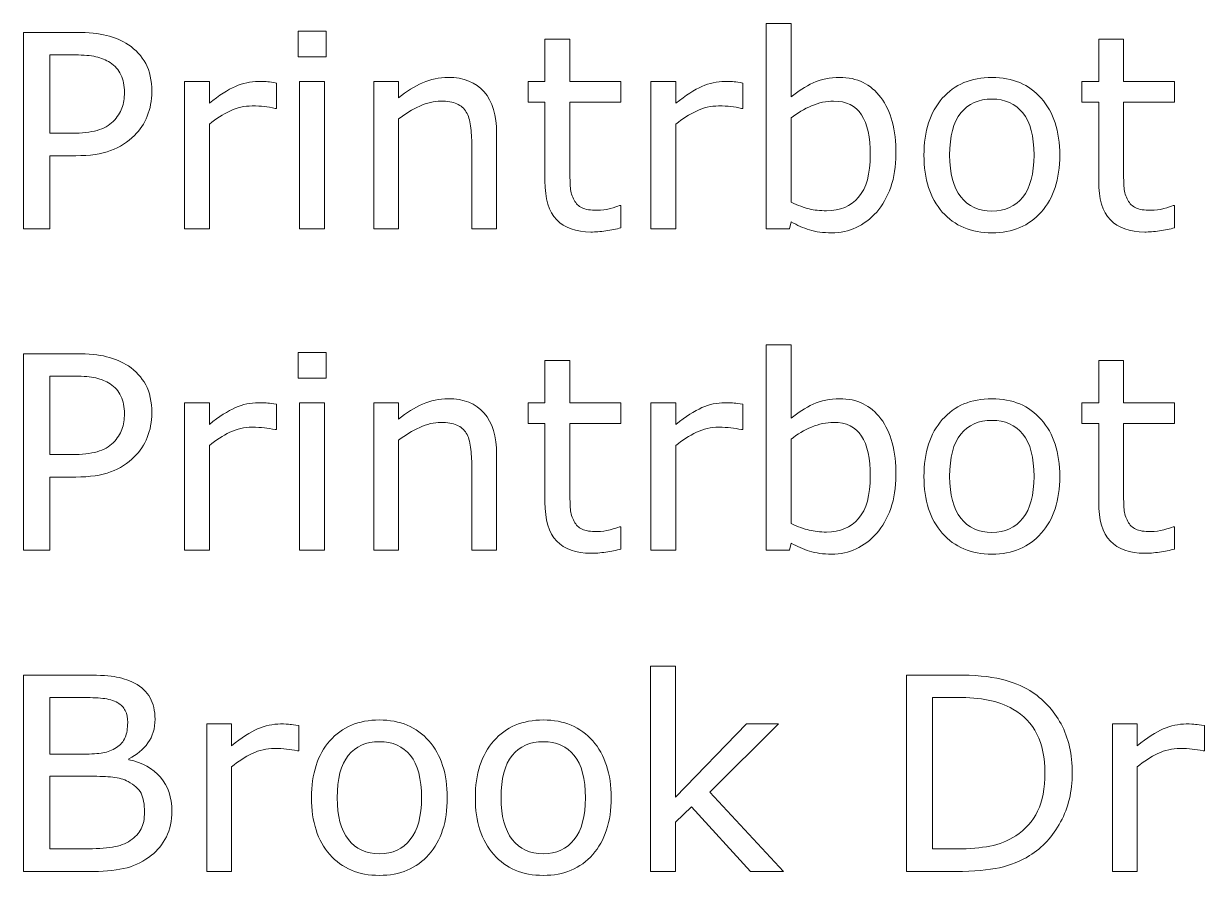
# Model space of a CAD drawing. Header units: inches. Extents: x -10 to 269, y 89 to 239.
# Drawn here: x -9.98 to 22.42, y 215.16 to 238.54 of the extents above; entities that cross this region are included whole.
import ezdxf

# ---------------------------------------------------------------- set-up
doc = ezdxf.new("R2010")
doc.units = ezdxf.units.IN
doc.header["$MEASUREMENT"] = 0
doc.layers.add('LAYER_1_0', color=7, linetype='Continuous')

# ---------------------------------------------------------------- blocks, each defined once
blk = doc.blocks.new('block 65')
at = {"layer": 'LAYER_1_0', "color": 7, "lineweight": 5}
for points in [[(-1.68, 237.629), (-2.452, 237.629), (-2.452, 238.334), (-1.68, 238.334), (-1.68, 237.629)], [(-1.724, 232.911), (-2.408, 232.911), (-2.408, 236.956), (-1.724, 236.956), (-1.724, 232.911)], [(-1.68, 228.809), (-2.452, 228.809), (-2.452, 229.515), (-1.68, 229.515), (-1.68, 228.809)], [(-1.724, 224.091), (-2.408, 224.091), (-2.408, 228.137), (-1.724, 228.137), (-1.724, 224.091)], [(10.867, 215.271), (9.965, 215.271), (8.34, 217.04), (7.901, 216.623), (7.901, 215.271), (7.218, 215.271), (7.218, 220.905), (7.901, 220.905), (7.901, 217.307), (9.858, 219.318), (10.735, 219.318), (8.849, 217.449), (10.867, 215.271)]]:
    blk.add_lwpolyline(points, dxfattribs=at)
for points, knots in [([(13.954, 234.964), (13.954, 234.627), (13.907, 234.322), (13.812, 234.052), (13.716, 233.782), (13.588, 233.555), (13.426, 233.372), (13.255, 233.182), (13.067, 233.038), (12.862, 232.943), (12.656, 232.848), (12.431, 232.8), (12.185, 232.8), (11.956, 232.8), (11.755, 232.827), (11.584, 232.882), (11.413, 232.936), (11.244, 233.009), (11.077, 233.101), (11.077, 233.101), (11.034, 232.911), (11.034, 232.911), (11.034, 232.911), (10.394, 232.911), (10.394, 232.911), (10.394, 232.911), (10.394, 238.544), (10.394, 238.544), (10.394, 238.544), (11.077, 238.544), (11.077, 238.544), (11.077, 238.544), (11.077, 236.531), (11.077, 236.531), (11.268, 236.688), (11.47, 236.816), (11.685, 236.916), (11.9, 237.017), (12.142, 237.067), (12.409, 237.067), (12.887, 237.067), (13.264, 236.883), (13.54, 236.516), (13.817, 236.15), (13.954, 235.632), (13.954, 234.964)], [0, 0, 0, 0, 1, 1, 1, 2, 2, 2, 3, 3, 3, 4, 4, 4, 5, 5, 5, 6, 6, 6, 7, 7, 7, 8, 8, 8, 9, 9, 9, 10, 10, 10, 11, 11, 11, 12, 12, 12, 13, 13, 13, 14, 14, 14, 15, 15, 15, 15]), ([(-6.465, 236.671), (-6.465, 236.432), (-6.507, 236.21), (-6.589, 236.006), (-6.673, 235.802), (-6.789, 235.625), (-6.938, 235.475), (-7.123, 235.289), (-7.342, 235.149), (-7.595, 235.056), (-7.847, 234.963), (-8.166, 234.917), (-8.551, 234.917), (-8.551, 234.917), (-9.266, 234.917), (-9.266, 234.917), (-9.266, 234.917), (-9.266, 232.911), (-9.266, 232.911), (-9.266, 232.911), (-9.982, 232.911), (-9.982, 232.911), (-9.982, 232.911), (-9.982, 238.301), (-9.982, 238.301), (-9.982, 238.301), (-8.524, 238.301), (-8.524, 238.301), (-8.201, 238.301), (-7.928, 238.274), (-7.704, 238.22), (-7.48, 238.165), (-7.281, 238.08), (-7.108, 237.964), (-6.903, 237.827), (-6.745, 237.655), (-6.633, 237.45), (-6.521, 237.244), (-6.465, 236.985), (-6.465, 236.671)], [0, 0, 0, 0, 1, 1, 1, 2, 2, 2, 3, 3, 3, 4, 4, 4, 5, 5, 5, 6, 6, 6, 7, 7, 7, 8, 8, 8, 9, 9, 9, 10, 10, 10, 11, 11, 11, 12, 12, 12, 13, 13, 13, 13]), ([(6.408, 232.938), (6.28, 232.904), (6.14, 232.876), (5.99, 232.855), (5.839, 232.833), (5.705, 232.822), (5.586, 232.822), (5.174, 232.822), (4.861, 232.934), (4.646, 233.156), (4.431, 233.379), (4.324, 233.736), (4.324, 234.227), (4.324, 234.227), (4.324, 236.383), (4.324, 236.383), (4.324, 236.383), (3.861, 236.383), (3.861, 236.383), (3.861, 236.383), (3.861, 236.956), (3.861, 236.956), (3.861, 236.956), (4.324, 236.956), (4.324, 236.956), (4.324, 236.956), (4.324, 238.114), (4.324, 238.114), (4.324, 238.114), (5.007, 238.114), (5.007, 238.114), (5.007, 238.114), (5.007, 236.956), (5.007, 236.956), (5.007, 236.956), (6.408, 236.956), (6.408, 236.956), (6.408, 236.956), (6.408, 236.383), (6.408, 236.383), (6.408, 236.383), (5.007, 236.383), (5.007, 236.383), (5.007, 236.383), (5.007, 234.533), (5.007, 234.533), (5.007, 234.32), (5.012, 234.153), (5.022, 234.034), (5.032, 233.914), (5.065, 233.802), (5.123, 233.698), (5.176, 233.601), (5.249, 233.53), (5.341, 233.485), (5.434, 233.44), (5.575, 233.418), (5.765, 233.418), (5.876, 233.418), (5.991, 233.434), (6.112, 233.467), (6.232, 233.5), (6.319, 233.528), (6.372, 233.55), (6.372, 233.55), (6.408, 233.55), (6.408, 233.55), (6.408, 233.55), (6.408, 232.938), (6.408, 232.938)], [0, 0, 0, 0, 1, 1, 1, 2, 2, 2, 3, 3, 3, 4, 4, 4, 5, 5, 5, 6, 6, 6, 7, 7, 7, 8, 8, 8, 9, 9, 9, 10, 10, 10, 11, 11, 11, 12, 12, 12, 13, 13, 13, 14, 14, 14, 15, 15, 15, 16, 16, 16, 17, 17, 17, 18, 18, 18, 19, 19, 19, 20, 20, 20, 21, 21, 21, 22, 22, 22, 23, 23, 23, 23]), ([(21.6, 232.938), (21.473, 232.904), (21.333, 232.876), (21.183, 232.855), (21.032, 232.833), (20.898, 232.822), (20.779, 232.822), (20.367, 232.822), (20.054, 232.934), (19.839, 233.156), (19.624, 233.379), (19.517, 233.736), (19.517, 234.227), (19.517, 234.227), (19.517, 236.383), (19.517, 236.383), (19.517, 236.383), (19.054, 236.383), (19.054, 236.383), (19.054, 236.383), (19.054, 236.956), (19.054, 236.956), (19.054, 236.956), (19.517, 236.956), (19.517, 236.956), (19.517, 236.956), (19.517, 238.114), (19.517, 238.114), (19.517, 238.114), (20.2, 238.114), (20.2, 238.114), (20.2, 238.114), (20.2, 236.956), (20.2, 236.956), (20.2, 236.956), (21.6, 236.956), (21.6, 236.956), (21.6, 236.956), (21.6, 236.383), (21.6, 236.383), (21.6, 236.383), (20.2, 236.383), (20.2, 236.383), (20.2, 236.383), (20.2, 234.533), (20.2, 234.533), (20.2, 234.32), (20.205, 234.153), (20.215, 234.034), (20.224, 233.914), (20.258, 233.802), (20.316, 233.698), (20.368, 233.601), (20.441, 233.53), (20.534, 233.485), (20.627, 233.44), (20.768, 233.418), (20.958, 233.418), (21.068, 233.418), (21.184, 233.434), (21.305, 233.467), (21.425, 233.5), (21.512, 233.528), (21.565, 233.55), (21.565, 233.55), (21.6, 233.55), (21.6, 233.55), (21.6, 233.55), (21.6, 232.938), (21.6, 232.938)], [0, 0, 0, 0, 1, 1, 1, 2, 2, 2, 3, 3, 3, 4, 4, 4, 5, 5, 5, 6, 6, 6, 7, 7, 7, 8, 8, 8, 9, 9, 9, 10, 10, 10, 11, 11, 11, 12, 12, 12, 13, 13, 13, 14, 14, 14, 15, 15, 15, 16, 16, 16, 17, 17, 17, 18, 18, 18, 19, 19, 19, 20, 20, 20, 21, 21, 21, 22, 22, 22, 23, 23, 23, 23]), ([(-7.215, 236.654), (-7.215, 236.84), (-7.247, 237.001), (-7.312, 237.138), (-7.377, 237.276), (-7.475, 237.387), (-7.607, 237.474), (-7.722, 237.549), (-7.854, 237.603), (-8.001, 237.635), (-8.149, 237.668), (-8.335, 237.684), (-8.56, 237.684), (-8.56, 237.684), (-9.266, 237.684), (-9.266, 237.684), (-9.266, 237.684), (-9.266, 235.534), (-9.266, 235.534), (-9.266, 235.534), (-8.665, 235.534), (-8.665, 235.534), (-8.377, 235.534), (-8.143, 235.56), (-7.963, 235.612), (-7.784, 235.663), (-7.637, 235.746), (-7.524, 235.86), (-7.411, 235.975), (-7.332, 236.097), (-7.285, 236.224), (-7.238, 236.352), (-7.215, 236.495), (-7.215, 236.654)], [0, 0, 0, 0, 1, 1, 1, 2, 2, 2, 3, 3, 3, 4, 4, 4, 5, 5, 5, 6, 6, 6, 7, 7, 7, 8, 8, 8, 9, 9, 9, 10, 10, 10, 11, 11, 11, 11]), ([(-3.045, 236.218), (-3.045, 236.218), (-3.081, 236.218), (-3.081, 236.218), (-3.182, 236.241), (-3.281, 236.258), (-3.376, 236.268), (-3.472, 236.279), (-3.584, 236.284), (-3.714, 236.284), (-3.924, 236.284), (-4.126, 236.237), (-4.322, 236.144), (-4.517, 236.051), (-4.705, 235.931), (-4.886, 235.784), (-4.886, 235.784), (-4.886, 232.911), (-4.886, 232.911), (-4.886, 232.911), (-5.57, 232.911), (-5.57, 232.911), (-5.57, 232.911), (-5.57, 236.956), (-5.57, 236.956), (-5.57, 236.956), (-4.886, 236.956), (-4.886, 236.956), (-4.886, 236.956), (-4.886, 236.359), (-4.886, 236.359), (-4.616, 236.576), (-4.378, 236.73), (-4.172, 236.82), (-3.966, 236.911), (-3.755, 236.956), (-3.541, 236.956), (-3.423, 236.956), (-3.337, 236.953), (-3.284, 236.947), (-3.23, 236.941), (-3.151, 236.93), (-3.045, 236.913), (-3.045, 236.913), (-3.045, 236.218), (-3.045, 236.218)], [0, 0, 0, 0, 1, 1, 1, 2, 2, 2, 3, 3, 3, 4, 4, 4, 5, 5, 5, 6, 6, 6, 7, 7, 7, 8, 8, 8, 9, 9, 9, 10, 10, 10, 11, 11, 11, 12, 12, 12, 13, 13, 13, 14, 14, 14, 15, 15, 15, 15]), ([(2.998, 232.911), (2.998, 232.911), (2.315, 232.911), (2.315, 232.911), (2.315, 232.911), (2.315, 235.211), (2.315, 235.211), (2.315, 235.397), (2.304, 235.571), (2.282, 235.734), (2.261, 235.897), (2.221, 236.025), (2.164, 236.116), (2.104, 236.217), (2.018, 236.293), (1.905, 236.342), (1.792, 236.391), (1.646, 236.416), (1.467, 236.416), (1.282, 236.416), (1.088, 236.37), (0.887, 236.279), (0.686, 236.187), (0.493, 236.07), (0.308, 235.928), (0.308, 235.928), (0.308, 232.911), (0.308, 232.911), (0.308, 232.911), (-0.375, 232.911), (-0.375, 232.911), (-0.375, 232.911), (-0.375, 236.956), (-0.375, 236.956), (-0.375, 236.956), (0.308, 236.956), (0.308, 236.956), (0.308, 236.956), (0.308, 236.505), (0.308, 236.505), (0.52, 236.682), (0.739, 236.819), (0.965, 236.918), (1.191, 237.017), (1.422, 237.067), (1.661, 237.067), (2.096, 237.067), (2.427, 236.935), (2.656, 236.672), (2.884, 236.409), (2.998, 236.03), (2.998, 235.535), (2.998, 235.535), (2.998, 232.911), (2.998, 232.911)], [0, 0, 0, 0, 1, 1, 1, 2, 2, 2, 3, 3, 3, 4, 4, 4, 5, 5, 5, 6, 6, 6, 7, 7, 7, 8, 8, 8, 9, 9, 9, 10, 10, 10, 11, 11, 11, 12, 12, 12, 13, 13, 13, 14, 14, 14, 15, 15, 15, 16, 16, 16, 17, 17, 17, 18, 18, 18, 18]), ([(9.757, 236.218), (9.757, 236.218), (9.72, 236.218), (9.72, 236.218), (9.619, 236.241), (9.521, 236.258), (9.425, 236.268), (9.33, 236.279), (9.218, 236.284), (9.088, 236.284), (8.878, 236.284), (8.675, 236.237), (8.48, 236.144), (8.284, 236.051), (8.096, 235.931), (7.916, 235.784), (7.916, 235.784), (7.916, 232.911), (7.916, 232.911), (7.916, 232.911), (7.232, 232.911), (7.232, 232.911), (7.232, 232.911), (7.232, 236.956), (7.232, 236.956), (7.232, 236.956), (7.916, 236.956), (7.916, 236.956), (7.916, 236.956), (7.916, 236.359), (7.916, 236.359), (8.186, 236.576), (8.424, 236.73), (8.63, 236.82), (8.836, 236.911), (9.046, 236.956), (9.261, 236.956), (9.379, 236.956), (9.465, 236.953), (9.518, 236.947), (9.571, 236.941), (9.651, 236.93), (9.757, 236.913), (9.757, 236.913), (9.757, 236.218), (9.757, 236.218)], [0, 0, 0, 0, 1, 1, 1, 2, 2, 2, 3, 3, 3, 4, 4, 4, 5, 5, 5, 6, 6, 6, 7, 7, 7, 8, 8, 8, 9, 9, 9, 10, 10, 10, 11, 11, 11, 12, 12, 12, 13, 13, 13, 14, 14, 14, 15, 15, 15, 15]), ([(18.449, 234.932), (18.449, 234.273), (18.28, 233.753), (17.943, 233.372), (17.605, 232.991), (17.154, 232.8), (16.588, 232.8), (16.017, 232.8), (15.563, 232.991), (15.227, 233.372), (14.891, 233.753), (14.723, 234.273), (14.723, 234.932), (14.723, 235.59), (14.891, 236.111), (15.227, 236.493), (15.563, 236.875), (16.017, 237.067), (16.588, 237.067), (17.154, 237.067), (17.605, 236.875), (17.943, 236.493), (18.28, 236.111), (18.449, 235.59), (18.449, 234.932)], [0, 0, 0, 0, 1, 1, 1, 2, 2, 2, 3, 3, 3, 4, 4, 4, 5, 5, 5, 6, 6, 6, 7, 7, 7, 8, 8, 8, 8]), ([(13.249, 234.942), (13.249, 235.425), (13.17, 235.792), (13.01, 236.041), (12.851, 236.291), (12.595, 236.416), (12.241, 236.416), (12.043, 236.416), (11.843, 236.373), (11.641, 236.288), (11.439, 236.202), (11.251, 236.091), (11.077, 235.956), (11.077, 235.956), (11.077, 233.638), (11.077, 233.638), (11.27, 233.552), (11.435, 233.491), (11.574, 233.457), (11.712, 233.423), (11.87, 233.407), (12.046, 233.407), (12.421, 233.407), (12.716, 233.53), (12.929, 233.778), (13.143, 234.025), (13.249, 234.414), (13.249, 234.942)], [0, 0, 0, 0, 1, 1, 1, 2, 2, 2, 3, 3, 3, 4, 4, 4, 5, 5, 5, 6, 6, 6, 7, 7, 7, 8, 8, 8, 9, 9, 9, 9]), ([(17.743, 234.932), (17.743, 235.452), (17.641, 235.838), (17.437, 236.092), (17.233, 236.345), (16.95, 236.471), (16.588, 236.471), (16.221, 236.471), (15.935, 236.345), (15.733, 236.092), (15.529, 235.838), (15.428, 235.452), (15.428, 234.932), (15.428, 234.428), (15.53, 234.046), (15.734, 233.786), (15.938, 233.525), (16.223, 233.396), (16.588, 233.396), (16.947, 233.396), (17.231, 233.524), (17.436, 233.782), (17.641, 234.04), (17.743, 234.423), (17.743, 234.932)], [0, 0, 0, 0, 1, 1, 1, 2, 2, 2, 3, 3, 3, 4, 4, 4, 5, 5, 5, 6, 6, 6, 7, 7, 7, 8, 8, 8, 8]), ([(13.954, 226.145), (13.954, 225.807), (13.907, 225.503), (13.812, 225.233), (13.716, 224.963), (13.588, 224.736), (13.426, 224.552), (13.255, 224.362), (13.067, 224.219), (12.862, 224.124), (12.656, 224.029), (12.431, 223.981), (12.185, 223.981), (11.956, 223.981), (11.755, 224.008), (11.584, 224.062), (11.413, 224.117), (11.244, 224.19), (11.077, 224.281), (11.077, 224.281), (11.034, 224.091), (11.034, 224.091), (11.034, 224.091), (10.394, 224.091), (10.394, 224.091), (10.394, 224.091), (10.394, 229.724), (10.394, 229.724), (10.394, 229.724), (11.077, 229.724), (11.077, 229.724), (11.077, 229.724), (11.077, 227.712), (11.077, 227.712), (11.268, 227.869), (11.47, 227.997), (11.685, 228.097), (11.9, 228.197), (12.142, 228.247), (12.409, 228.247), (12.887, 228.247), (13.264, 228.064), (13.54, 227.697), (13.817, 227.33), (13.954, 226.813), (13.954, 226.145)], [0, 0, 0, 0, 1, 1, 1, 2, 2, 2, 3, 3, 3, 4, 4, 4, 5, 5, 5, 6, 6, 6, 7, 7, 7, 8, 8, 8, 9, 9, 9, 10, 10, 10, 11, 11, 11, 12, 12, 12, 13, 13, 13, 14, 14, 14, 15, 15, 15, 15]), ([(-6.465, 227.851), (-6.465, 227.612), (-6.507, 227.39), (-6.589, 227.186), (-6.673, 226.982), (-6.789, 226.805), (-6.938, 226.656), (-7.123, 226.47), (-7.342, 226.33), (-7.595, 226.237), (-7.847, 226.144), (-8.166, 226.097), (-8.551, 226.097), (-8.551, 226.097), (-9.266, 226.097), (-9.266, 226.097), (-9.266, 226.097), (-9.266, 224.091), (-9.266, 224.091), (-9.266, 224.091), (-9.982, 224.091), (-9.982, 224.091), (-9.982, 224.091), (-9.982, 229.482), (-9.982, 229.482), (-9.982, 229.482), (-8.524, 229.482), (-8.524, 229.482), (-8.201, 229.482), (-7.928, 229.455), (-7.704, 229.4), (-7.48, 229.346), (-7.281, 229.261), (-7.108, 229.145), (-6.903, 229.007), (-6.745, 228.836), (-6.633, 228.63), (-6.521, 228.425), (-6.465, 228.165), (-6.465, 227.851)], [0, 0, 0, 0, 1, 1, 1, 2, 2, 2, 3, 3, 3, 4, 4, 4, 5, 5, 5, 6, 6, 6, 7, 7, 7, 8, 8, 8, 9, 9, 9, 10, 10, 10, 11, 11, 11, 12, 12, 12, 13, 13, 13, 13]), ([(6.408, 224.119), (6.28, 224.085), (6.14, 224.057), (5.99, 224.036), (5.839, 224.014), (5.705, 224.003), (5.586, 224.003), (5.174, 224.003), (4.861, 224.114), (4.646, 224.337), (4.431, 224.559), (4.324, 224.916), (4.324, 225.407), (4.324, 225.407), (4.324, 227.564), (4.324, 227.564), (4.324, 227.564), (3.861, 227.564), (3.861, 227.564), (3.861, 227.564), (3.861, 228.137), (3.861, 228.137), (3.861, 228.137), (4.324, 228.137), (4.324, 228.137), (4.324, 228.137), (4.324, 229.295), (4.324, 229.295), (4.324, 229.295), (5.007, 229.295), (5.007, 229.295), (5.007, 229.295), (5.007, 228.137), (5.007, 228.137), (5.007, 228.137), (6.408, 228.137), (6.408, 228.137), (6.408, 228.137), (6.408, 227.564), (6.408, 227.564), (6.408, 227.564), (5.007, 227.564), (5.007, 227.564), (5.007, 227.564), (5.007, 225.714), (5.007, 225.714), (5.007, 225.5), (5.012, 225.334), (5.022, 225.214), (5.032, 225.094), (5.065, 224.982), (5.123, 224.878), (5.176, 224.781), (5.249, 224.71), (5.341, 224.665), (5.434, 224.621), (5.575, 224.598), (5.765, 224.598), (5.876, 224.598), (5.991, 224.615), (6.112, 224.648), (6.232, 224.681), (6.319, 224.708), (6.372, 224.73), (6.372, 224.73), (6.408, 224.73), (6.408, 224.73), (6.408, 224.73), (6.408, 224.119), (6.408, 224.119)], [0, 0, 0, 0, 1, 1, 1, 2, 2, 2, 3, 3, 3, 4, 4, 4, 5, 5, 5, 6, 6, 6, 7, 7, 7, 8, 8, 8, 9, 9, 9, 10, 10, 10, 11, 11, 11, 12, 12, 12, 13, 13, 13, 14, 14, 14, 15, 15, 15, 16, 16, 16, 17, 17, 17, 18, 18, 18, 19, 19, 19, 20, 20, 20, 21, 21, 21, 22, 22, 22, 23, 23, 23, 23]), ([(21.6, 224.119), (21.473, 224.085), (21.333, 224.057), (21.183, 224.036), (21.032, 224.014), (20.898, 224.003), (20.779, 224.003), (20.367, 224.003), (20.054, 224.114), (19.839, 224.337), (19.624, 224.559), (19.517, 224.916), (19.517, 225.407), (19.517, 225.407), (19.517, 227.564), (19.517, 227.564), (19.517, 227.564), (19.054, 227.564), (19.054, 227.564), (19.054, 227.564), (19.054, 228.137), (19.054, 228.137), (19.054, 228.137), (19.517, 228.137), (19.517, 228.137), (19.517, 228.137), (19.517, 229.295), (19.517, 229.295), (19.517, 229.295), (20.2, 229.295), (20.2, 229.295), (20.2, 229.295), (20.2, 228.137), (20.2, 228.137), (20.2, 228.137), (21.6, 228.137), (21.6, 228.137), (21.6, 228.137), (21.6, 227.564), (21.6, 227.564), (21.6, 227.564), (20.2, 227.564), (20.2, 227.564), (20.2, 227.564), (20.2, 225.714), (20.2, 225.714), (20.2, 225.5), (20.205, 225.334), (20.215, 225.214), (20.224, 225.094), (20.258, 224.982), (20.316, 224.878), (20.368, 224.781), (20.441, 224.71), (20.534, 224.665), (20.627, 224.621), (20.768, 224.598), (20.958, 224.598), (21.068, 224.598), (21.184, 224.615), (21.305, 224.648), (21.425, 224.681), (21.512, 224.708), (21.565, 224.73), (21.565, 224.73), (21.6, 224.73), (21.6, 224.73), (21.6, 224.73), (21.6, 224.119), (21.6, 224.119)], [0, 0, 0, 0, 1, 1, 1, 2, 2, 2, 3, 3, 3, 4, 4, 4, 5, 5, 5, 6, 6, 6, 7, 7, 7, 8, 8, 8, 9, 9, 9, 10, 10, 10, 11, 11, 11, 12, 12, 12, 13, 13, 13, 14, 14, 14, 15, 15, 15, 16, 16, 16, 17, 17, 17, 18, 18, 18, 19, 19, 19, 20, 20, 20, 21, 21, 21, 22, 22, 22, 23, 23, 23, 23]), ([(-7.215, 227.835), (-7.215, 228.02), (-7.247, 228.181), (-7.312, 228.319), (-7.377, 228.456), (-7.475, 228.568), (-7.607, 228.655), (-7.722, 228.73), (-7.854, 228.783), (-8.001, 228.816), (-8.149, 228.848), (-8.335, 228.865), (-8.56, 228.865), (-8.56, 228.865), (-9.266, 228.865), (-9.266, 228.865), (-9.266, 228.865), (-9.266, 226.715), (-9.266, 226.715), (-9.266, 226.715), (-8.665, 226.715), (-8.665, 226.715), (-8.377, 226.715), (-8.143, 226.741), (-7.963, 226.792), (-7.784, 226.844), (-7.637, 226.927), (-7.524, 227.04), (-7.411, 227.155), (-7.332, 227.277), (-7.285, 227.405), (-7.238, 227.532), (-7.215, 227.676), (-7.215, 227.835)], [0, 0, 0, 0, 1, 1, 1, 2, 2, 2, 3, 3, 3, 4, 4, 4, 5, 5, 5, 6, 6, 6, 7, 7, 7, 8, 8, 8, 9, 9, 9, 10, 10, 10, 11, 11, 11, 11]), ([(-3.045, 227.398), (-3.045, 227.398), (-3.081, 227.398), (-3.081, 227.398), (-3.182, 227.421), (-3.281, 227.438), (-3.376, 227.449), (-3.472, 227.459), (-3.584, 227.464), (-3.714, 227.464), (-3.924, 227.464), (-4.126, 227.418), (-4.322, 227.325), (-4.517, 227.232), (-4.705, 227.112), (-4.886, 226.965), (-4.886, 226.965), (-4.886, 224.091), (-4.886, 224.091), (-4.886, 224.091), (-5.57, 224.091), (-5.57, 224.091), (-5.57, 224.091), (-5.57, 228.137), (-5.57, 228.137), (-5.57, 228.137), (-4.886, 228.137), (-4.886, 228.137), (-4.886, 228.137), (-4.886, 227.539), (-4.886, 227.539), (-4.616, 227.757), (-4.378, 227.911), (-4.172, 228.001), (-3.966, 228.092), (-3.755, 228.137), (-3.541, 228.137), (-3.423, 228.137), (-3.337, 228.134), (-3.284, 228.128), (-3.23, 228.122), (-3.151, 228.11), (-3.045, 228.094), (-3.045, 228.094), (-3.045, 227.398), (-3.045, 227.398)], [0, 0, 0, 0, 1, 1, 1, 2, 2, 2, 3, 3, 3, 4, 4, 4, 5, 5, 5, 6, 6, 6, 7, 7, 7, 8, 8, 8, 9, 9, 9, 10, 10, 10, 11, 11, 11, 12, 12, 12, 13, 13, 13, 14, 14, 14, 15, 15, 15, 15]), ([(2.998, 224.091), (2.998, 224.091), (2.315, 224.091), (2.315, 224.091), (2.315, 224.091), (2.315, 226.392), (2.315, 226.392), (2.315, 226.578), (2.304, 226.752), (2.282, 226.915), (2.261, 227.078), (2.221, 227.205), (2.164, 227.297), (2.104, 227.398), (2.018, 227.473), (1.905, 227.523), (1.792, 227.572), (1.646, 227.597), (1.467, 227.597), (1.282, 227.597), (1.088, 227.551), (0.887, 227.459), (0.686, 227.368), (0.493, 227.251), (0.308, 227.109), (0.308, 227.109), (0.308, 224.091), (0.308, 224.091), (0.308, 224.091), (-0.375, 224.091), (-0.375, 224.091), (-0.375, 224.091), (-0.375, 228.137), (-0.375, 228.137), (-0.375, 228.137), (0.308, 228.137), (0.308, 228.137), (0.308, 228.137), (0.308, 227.686), (0.308, 227.686), (0.52, 227.862), (0.739, 228), (0.965, 228.099), (1.191, 228.198), (1.422, 228.247), (1.661, 228.247), (2.096, 228.247), (2.427, 228.116), (2.656, 227.853), (2.884, 227.59), (2.998, 227.211), (2.998, 226.716), (2.998, 226.716), (2.998, 224.091), (2.998, 224.091)], [0, 0, 0, 0, 1, 1, 1, 2, 2, 2, 3, 3, 3, 4, 4, 4, 5, 5, 5, 6, 6, 6, 7, 7, 7, 8, 8, 8, 9, 9, 9, 10, 10, 10, 11, 11, 11, 12, 12, 12, 13, 13, 13, 14, 14, 14, 15, 15, 15, 16, 16, 16, 17, 17, 17, 18, 18, 18, 18]), ([(9.757, 227.398), (9.757, 227.398), (9.72, 227.398), (9.72, 227.398), (9.619, 227.421), (9.521, 227.438), (9.425, 227.449), (9.33, 227.459), (9.218, 227.464), (9.088, 227.464), (8.878, 227.464), (8.675, 227.418), (8.48, 227.325), (8.284, 227.232), (8.096, 227.112), (7.916, 226.965), (7.916, 226.965), (7.916, 224.091), (7.916, 224.091), (7.916, 224.091), (7.232, 224.091), (7.232, 224.091), (7.232, 224.091), (7.232, 228.137), (7.232, 228.137), (7.232, 228.137), (7.916, 228.137), (7.916, 228.137), (7.916, 228.137), (7.916, 227.539), (7.916, 227.539), (8.186, 227.757), (8.424, 227.911), (8.63, 228.001), (8.836, 228.092), (9.046, 228.137), (9.261, 228.137), (9.379, 228.137), (9.465, 228.134), (9.518, 228.128), (9.571, 228.122), (9.651, 228.11), (9.757, 228.094), (9.757, 228.094), (9.757, 227.398), (9.757, 227.398)], [0, 0, 0, 0, 1, 1, 1, 2, 2, 2, 3, 3, 3, 4, 4, 4, 5, 5, 5, 6, 6, 6, 7, 7, 7, 8, 8, 8, 9, 9, 9, 10, 10, 10, 11, 11, 11, 12, 12, 12, 13, 13, 13, 14, 14, 14, 15, 15, 15, 15]), ([(18.449, 226.112), (18.449, 225.454), (18.28, 224.933), (17.943, 224.552), (17.605, 224.171), (17.154, 223.981), (16.588, 223.981), (16.017, 223.981), (15.563, 224.171), (15.227, 224.552), (14.891, 224.933), (14.723, 225.454), (14.723, 226.112), (14.723, 226.771), (14.891, 227.291), (15.227, 227.674), (15.563, 228.056), (16.017, 228.247), (16.588, 228.247), (17.154, 228.247), (17.605, 228.056), (17.943, 227.674), (18.28, 227.291), (18.449, 226.771), (18.449, 226.112)], [0, 0, 0, 0, 1, 1, 1, 2, 2, 2, 3, 3, 3, 4, 4, 4, 5, 5, 5, 6, 6, 6, 7, 7, 7, 8, 8, 8, 8]), ([(13.249, 226.123), (13.249, 226.606), (13.17, 226.972), (13.01, 227.222), (12.851, 227.472), (12.595, 227.597), (12.241, 227.597), (12.043, 227.597), (11.843, 227.554), (11.641, 227.468), (11.439, 227.382), (11.251, 227.272), (11.077, 227.137), (11.077, 227.137), (11.077, 224.819), (11.077, 224.819), (11.27, 224.732), (11.435, 224.672), (11.574, 224.638), (11.712, 224.604), (11.87, 224.587), (12.046, 224.587), (12.421, 224.587), (12.716, 224.711), (12.929, 224.958), (13.143, 225.206), (13.249, 225.594), (13.249, 226.123)], [0, 0, 0, 0, 1, 1, 1, 2, 2, 2, 3, 3, 3, 4, 4, 4, 5, 5, 5, 6, 6, 6, 7, 7, 7, 8, 8, 8, 9, 9, 9, 9]), ([(17.743, 226.112), (17.743, 226.633), (17.641, 227.019), (17.437, 227.272), (17.233, 227.525), (16.95, 227.652), (16.588, 227.652), (16.221, 227.652), (15.935, 227.525), (15.733, 227.272), (15.529, 227.019), (15.428, 226.633), (15.428, 226.112), (15.428, 225.609), (15.53, 225.227), (15.734, 224.966), (15.938, 224.706), (16.223, 224.576), (16.588, 224.576), (16.947, 224.576), (17.231, 224.705), (17.436, 224.963), (17.641, 225.221), (17.743, 225.604), (17.743, 226.112)], [0, 0, 0, 0, 1, 1, 1, 2, 2, 2, 3, 3, 3, 4, 4, 4, 5, 5, 5, 6, 6, 6, 7, 7, 7, 8, 8, 8, 8]), ([(-5.914, 216.928), (-5.914, 216.661), (-5.964, 216.424), (-6.066, 216.219), (-6.168, 216.014), (-6.304, 215.845), (-6.476, 215.713), (-6.678, 215.554), (-6.901, 215.44), (-7.144, 215.373), (-7.387, 215.305), (-7.695, 215.271), (-8.069, 215.271), (-8.069, 215.271), (-9.982, 215.271), (-9.982, 215.271), (-9.982, 215.271), (-9.982, 220.662), (-9.982, 220.662), (-9.982, 220.662), (-8.386, 220.662), (-8.386, 220.662), (-7.992, 220.662), (-7.698, 220.648), (-7.502, 220.619), (-7.307, 220.59), (-7.12, 220.53), (-6.942, 220.438), (-6.744, 220.333), (-6.6, 220.2), (-6.511, 220.037), (-6.422, 219.874), (-6.377, 219.679), (-6.377, 219.452), (-6.377, 219.195), (-6.442, 218.977), (-6.572, 218.797), (-6.702, 218.617), (-6.877, 218.472), (-7.094, 218.364), (-7.094, 218.364), (-7.094, 218.335), (-7.094, 218.335), (-6.728, 218.26), (-6.44, 218.1), (-6.23, 217.855), (-6.019, 217.61), (-5.914, 217.301), (-5.914, 216.928)], [0, 0, 0, 0, 1, 1, 1, 2, 2, 2, 3, 3, 3, 4, 4, 4, 5, 5, 5, 6, 6, 6, 7, 7, 7, 8, 8, 8, 9, 9, 9, 10, 10, 10, 11, 11, 11, 12, 12, 12, 13, 13, 13, 14, 14, 14, 15, 15, 15, 16, 16, 16, 16]), ([(18.793, 217.962), (18.793, 217.472), (18.686, 217.028), (18.472, 216.629), (18.259, 216.231), (17.975, 215.922), (17.62, 215.703), (17.374, 215.55), (17.1, 215.44), (16.797, 215.373), (16.494, 215.305), (16.095, 215.271), (15.6, 215.271), (15.6, 215.271), (14.24, 215.271), (14.24, 215.271), (14.24, 215.271), (14.24, 220.662), (14.24, 220.662), (14.24, 220.662), (15.586, 220.662), (15.586, 220.662), (16.112, 220.662), (16.53, 220.624), (16.84, 220.548), (17.15, 220.472), (17.413, 220.368), (17.628, 220.235), (17.994, 220.006), (18.28, 219.701), (18.485, 219.319), (18.69, 218.938), (18.793, 218.485), (18.793, 217.962)], [0, 0, 0, 0, 1, 1, 1, 2, 2, 2, 3, 3, 3, 4, 4, 4, 5, 5, 5, 6, 6, 6, 7, 7, 7, 8, 8, 8, 9, 9, 9, 10, 10, 10, 11, 11, 11, 11]), ([(-7.127, 219.355), (-7.127, 219.485), (-7.148, 219.594), (-7.192, 219.684), (-7.235, 219.773), (-7.305, 219.845), (-7.401, 219.901), (-7.515, 219.966), (-7.652, 220.006), (-7.813, 220.021), (-7.974, 220.037), (-8.174, 220.045), (-8.413, 220.045), (-8.413, 220.045), (-9.266, 220.045), (-9.266, 220.045), (-9.266, 220.045), (-9.266, 218.491), (-9.266, 218.491), (-9.266, 218.491), (-8.34, 218.491), (-8.34, 218.491), (-8.116, 218.491), (-7.939, 218.502), (-7.806, 218.525), (-7.673, 218.548), (-7.551, 218.595), (-7.438, 218.668), (-7.324, 218.74), (-7.244, 218.833), (-7.197, 218.948), (-7.15, 219.062), (-7.127, 219.198), (-7.127, 219.355)], [0, 0, 0, 0, 1, 1, 1, 2, 2, 2, 3, 3, 3, 4, 4, 4, 5, 5, 5, 6, 6, 6, 7, 7, 7, 8, 8, 8, 9, 9, 9, 10, 10, 10, 11, 11, 11, 11]), ([(18.043, 217.972), (18.043, 218.395), (17.969, 218.75), (17.823, 219.04), (17.675, 219.329), (17.456, 219.557), (17.164, 219.723), (16.952, 219.844), (16.726, 219.928), (16.487, 219.975), (16.248, 220.021), (15.962, 220.045), (15.629, 220.045), (15.629, 220.045), (14.956, 220.045), (14.956, 220.045), (14.956, 220.045), (14.956, 215.889), (14.956, 215.889), (14.956, 215.889), (15.629, 215.889), (15.629, 215.889), (15.975, 215.889), (16.276, 215.914), (16.533, 215.965), (16.789, 216.016), (17.025, 216.11), (17.24, 216.247), (17.508, 216.419), (17.708, 216.644), (17.842, 216.924), (17.976, 217.203), (18.043, 217.553), (18.043, 217.972)], [0, 0, 0, 0, 1, 1, 1, 2, 2, 2, 3, 3, 3, 4, 4, 4, 5, 5, 5, 6, 6, 6, 7, 7, 7, 8, 8, 8, 9, 9, 9, 10, 10, 10, 11, 11, 11, 11]), ([(1.643, 217.293), (1.643, 216.634), (1.474, 216.114), (1.137, 215.733), (0.8, 215.352), (0.348, 215.161), (-0.219, 215.161), (-0.789, 215.161), (-1.243, 215.352), (-1.579, 215.733), (-1.915, 216.114), (-2.083, 216.634), (-2.083, 217.293), (-2.083, 217.952), (-1.915, 218.472), (-1.579, 218.854), (-1.243, 219.237), (-0.789, 219.428), (-0.219, 219.428), (0.348, 219.428), (0.8, 219.237), (1.137, 218.854), (1.474, 218.472), (1.643, 217.952), (1.643, 217.293)], [0, 0, 0, 0, 1, 1, 1, 2, 2, 2, 3, 3, 3, 4, 4, 4, 5, 5, 5, 6, 6, 6, 7, 7, 7, 8, 8, 8, 8]), ([(6.14, 217.293), (6.14, 216.634), (5.971, 216.114), (5.633, 215.733), (5.296, 215.352), (4.844, 215.161), (4.278, 215.161), (3.707, 215.161), (3.253, 215.352), (2.917, 215.733), (2.581, 216.114), (2.413, 216.634), (2.413, 217.293), (2.413, 217.952), (2.581, 218.472), (2.917, 218.854), (3.253, 219.237), (3.707, 219.428), (4.278, 219.428), (4.844, 219.428), (5.296, 219.237), (5.633, 218.854), (5.971, 218.472), (6.14, 217.952), (6.14, 217.293)], [0, 0, 0, 0, 1, 1, 1, 2, 2, 2, 3, 3, 3, 4, 4, 4, 5, 5, 5, 6, 6, 6, 7, 7, 7, 8, 8, 8, 8]), ([(-2.434, 218.579), (-2.434, 218.579), (-2.47, 218.579), (-2.47, 218.579), (-2.571, 218.602), (-2.67, 218.619), (-2.765, 218.63), (-2.86, 218.64), (-2.973, 218.645), (-3.103, 218.645), (-3.312, 218.645), (-3.515, 218.599), (-3.711, 218.506), (-3.906, 218.413), (-4.094, 218.292), (-4.275, 218.145), (-4.275, 218.145), (-4.275, 215.271), (-4.275, 215.271), (-4.275, 215.271), (-4.959, 215.271), (-4.959, 215.271), (-4.959, 215.271), (-4.959, 219.318), (-4.959, 219.318), (-4.959, 219.318), (-4.275, 219.318), (-4.275, 219.318), (-4.275, 219.318), (-4.275, 218.72), (-4.275, 218.72), (-4.005, 218.937), (-3.767, 219.091), (-3.561, 219.181), (-3.354, 219.272), (-3.144, 219.318), (-2.929, 219.318), (-2.811, 219.318), (-2.725, 219.314), (-2.672, 219.308), (-2.619, 219.302), (-2.54, 219.291), (-2.434, 219.274), (-2.434, 219.274), (-2.434, 218.579), (-2.434, 218.579)], [0, 0, 0, 0, 1, 1, 1, 2, 2, 2, 3, 3, 3, 4, 4, 4, 5, 5, 5, 6, 6, 6, 7, 7, 7, 8, 8, 8, 9, 9, 9, 10, 10, 10, 11, 11, 11, 12, 12, 12, 13, 13, 13, 14, 14, 14, 15, 15, 15, 15]), ([(22.418, 218.579), (22.418, 218.579), (22.381, 218.579), (22.381, 218.579), (22.28, 218.602), (22.182, 218.619), (22.086, 218.63), (21.991, 218.64), (21.879, 218.645), (21.749, 218.645), (21.538, 218.645), (21.336, 218.599), (21.141, 218.506), (20.945, 218.413), (20.757, 218.292), (20.577, 218.145), (20.577, 218.145), (20.577, 215.271), (20.577, 215.271), (20.577, 215.271), (19.893, 215.271), (19.893, 215.271), (19.893, 215.271), (19.893, 219.318), (19.893, 219.318), (19.893, 219.318), (20.577, 219.318), (20.577, 219.318), (20.577, 219.318), (20.577, 218.72), (20.577, 218.72), (20.847, 218.937), (21.084, 219.091), (21.291, 219.181), (21.497, 219.272), (21.707, 219.318), (21.922, 219.318), (22.04, 219.318), (22.125, 219.314), (22.178, 219.308), (22.232, 219.302), (22.311, 219.291), (22.418, 219.274), (22.418, 219.274), (22.418, 218.579), (22.418, 218.579)], [0, 0, 0, 0, 1, 1, 1, 2, 2, 2, 3, 3, 3, 4, 4, 4, 5, 5, 5, 6, 6, 6, 7, 7, 7, 8, 8, 8, 9, 9, 9, 10, 10, 10, 11, 11, 11, 12, 12, 12, 13, 13, 13, 14, 14, 14, 15, 15, 15, 15]), ([(0.937, 217.293), (0.937, 217.813), (0.835, 218.2), (0.631, 218.453), (0.428, 218.706), (0.144, 218.832), (-0.219, 218.832), (-0.586, 218.832), (-0.871, 218.706), (-1.074, 218.453), (-1.276, 218.2), (-1.378, 217.813), (-1.378, 217.293), (-1.378, 216.789), (-1.276, 216.407), (-1.072, 216.147), (-0.868, 215.887), (-0.583, 215.757), (-0.219, 215.757), (0.142, 215.757), (0.424, 215.885), (0.629, 216.144), (0.835, 216.401), (0.937, 216.785), (0.937, 217.293)], [0, 0, 0, 0, 1, 1, 1, 2, 2, 2, 3, 3, 3, 4, 4, 4, 5, 5, 5, 6, 6, 6, 7, 7, 7, 8, 8, 8, 8]), ([(5.434, 217.293), (5.434, 217.813), (5.331, 218.2), (5.127, 218.453), (4.923, 218.706), (4.64, 218.832), (4.278, 218.832), (3.911, 218.832), (3.625, 218.706), (3.423, 218.453), (3.22, 218.2), (3.119, 217.813), (3.119, 217.293), (3.119, 216.789), (3.221, 216.407), (3.425, 216.147), (3.629, 215.887), (3.913, 215.757), (4.278, 215.757), (4.638, 215.757), (4.921, 215.885), (5.126, 216.144), (5.331, 216.401), (5.434, 216.785), (5.434, 217.293)], [0, 0, 0, 0, 1, 1, 1, 2, 2, 2, 3, 3, 3, 4, 4, 4, 5, 5, 5, 6, 6, 6, 7, 7, 7, 8, 8, 8, 8]), ([(-6.664, 216.901), (-6.664, 217.117), (-6.696, 217.289), (-6.761, 217.416), (-6.826, 217.543), (-6.945, 217.651), (-7.116, 217.74), (-7.232, 217.8), (-7.372, 217.839), (-7.538, 217.857), (-7.703, 217.875), (-7.903, 217.884), (-8.14, 217.884), (-8.14, 217.884), (-9.266, 217.884), (-9.266, 217.884), (-9.266, 217.884), (-9.266, 215.889), (-9.266, 215.889), (-9.266, 215.889), (-8.317, 215.889), (-8.317, 215.889), (-8.004, 215.889), (-7.747, 215.905), (-7.546, 215.938), (-7.347, 215.97), (-7.182, 216.029), (-7.055, 216.116), (-6.919, 216.21), (-6.82, 216.317), (-6.758, 216.437), (-6.695, 216.556), (-6.664, 216.711), (-6.664, 216.901)], [0, 0, 0, 0, 1, 1, 1, 2, 2, 2, 3, 3, 3, 4, 4, 4, 5, 5, 5, 6, 6, 6, 7, 7, 7, 8, 8, 8, 9, 9, 9, 10, 10, 10, 11, 11, 11, 11])]:
    blk.add_open_spline(points, degree=3, knots=knots, dxfattribs=at)

msp = doc.modelspace()

# ---------------------------------------------------------------- block references
at = {"layer": 'LAYER_1_0'}
msp.add_blockref('block 65', (0, 0), dxfattribs=at)

doc.saveas('drawing.dxf')
